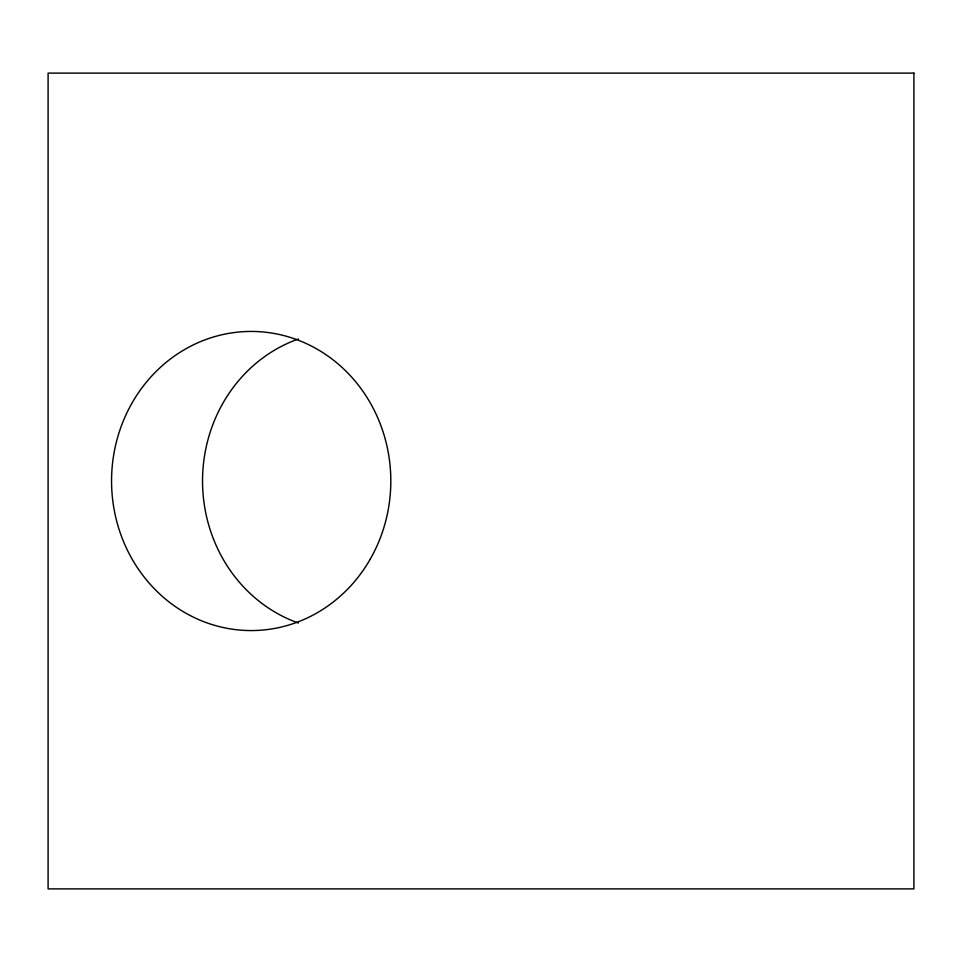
<?xml version="1.0" encoding="UTF-8"?>
<svg xmlns="http://www.w3.org/2000/svg" width="962" height="962" viewBox="0 0 962 962"><rect width="100%" height="100%" fill="white"/><g stroke="black" fill="none" stroke-linecap="round" stroke-linejoin="round"><path stroke-width="1.44" d="M298.364 623.015A149.555 139.634 -90 0 1 202.537 481.012A149.555 139.634 -90 0 1 298.376 338.997M913.9 73.112L48.1 73.112L48.1 888.888L913.9 888.888L913.9 73.112M370.358 558.934A149.555 139.622 -90 0 0 254.617 331.481A149.555 139.622 -90 0 0 128.595 552.585A149.555 139.622 -90 0 0 370.358 558.934"/></g></svg>
